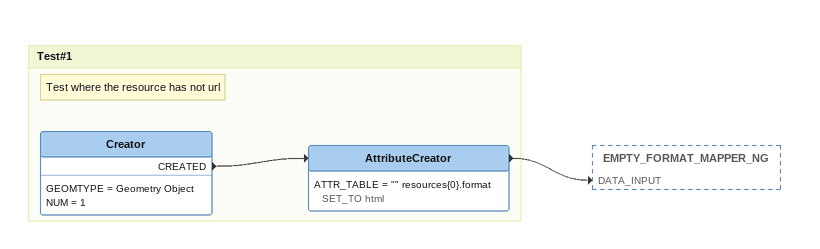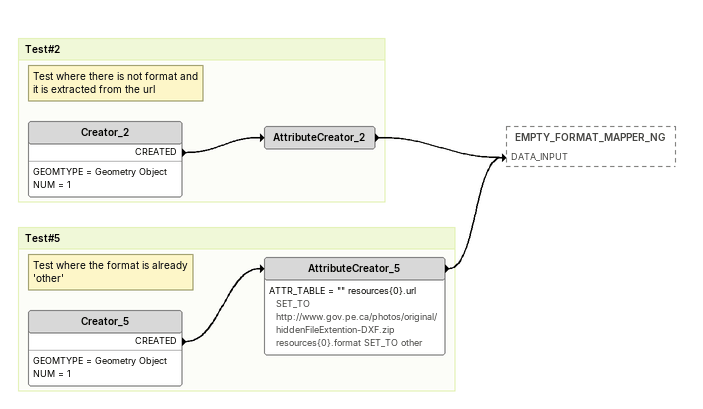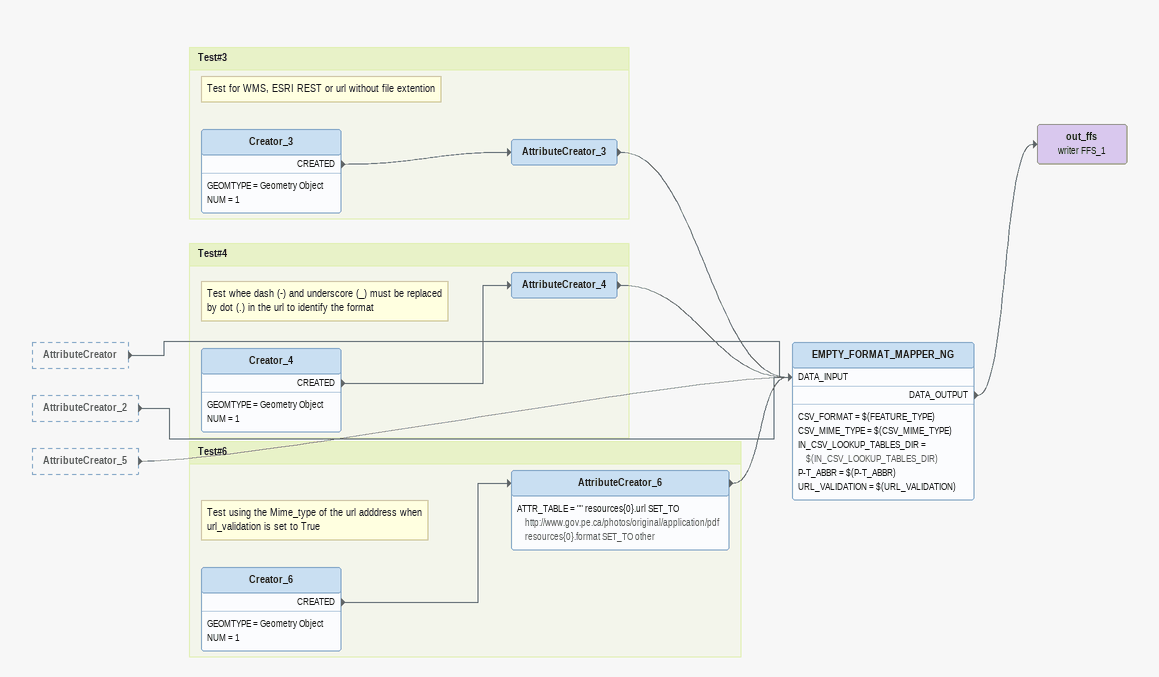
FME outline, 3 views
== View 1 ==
Bookmark: Test#1
Note: Test where the resource has not url
Creator
    GEOMTYPE = Geometry Object
    NUM = 1
    CREATED -> AttributeCreator
AttributeCreator
    ATTR_TABLE = "" resources{0}.format SET_TO html
    -> EMPTY_FORMAT_MAPPER_NG [DATA_INPUT]

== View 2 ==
Bookmark: Test#2
Note: Test where there is not format and it is extracted from the url
Creator_2
    GEOMTYPE = Geometry Object
    NUM = 1
    CREATED -> AttributeCreator_2
AttributeCreator_2
    -> EMPTY_FORMAT_MAPPER_NG [DATA_INPUT]

Bookmark: Test#5
Note: Test where the format is already 'other'
Creator_5
    GEOMTYPE = Geometry Object
    NUM = 1
    CREATED -> AttributeCreator_5
AttributeCreator_5
    ATTR_TABLE = "" resources{0}.url SET_TO http://www.gov.pe.ca/photos/original/hiddenFileExtention-DXF.zip  resources{0}.format SET_TO other
    -> EMPTY_FORMAT_MAPPER_NG [DATA_INPUT]

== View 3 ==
AttributeCreator [outside]
    -> EMPTY_FORMAT_MAPPER_NG [DATA_INPUT]
AttributeCreator_2 [outside]
    -> EMPTY_FORMAT_MAPPER_NG [DATA_INPUT]
AttributeCreator_5 [outside]
    -> EMPTY_FORMAT_MAPPER_NG [DATA_INPUT]
EMPTY_FORMAT_MAPPER_NG
    CSV_FORMAT = $(FEATURE_TYPE)
    CSV_MIME_TYPE = $(CSV_MIME_TYPE)
    IN_CSV_LOOKUP_TABLES_DIR = $(IN_CSV_LOOKUP_TABLES_DIR)
    P-T_ABBR = $(P-T_ABBR)
    URL_VALIDATION = $(URL_VALIDATION)
    DATA_OUTPUT -> out_ffs (writer FFS_1)
out_ffs (writer FFS_1)

Bookmark: Test#3
Note: Test for WMS, ESRI REST or url without file extention
Creator_3
    GEOMTYPE = Geometry Object
    NUM = 1
    CREATED -> AttributeCreator_3
AttributeCreator_3
    -> EMPTY_FORMAT_MAPPER_NG [DATA_INPUT]

Bookmark: Test#4
Note: Test whee dash (-) and underscore (_) must be replaced by dot (.) in the url to identify the format
Creator_4
    GEOMTYPE = Geometry Object
    NUM = 1
    CREATED -> AttributeCreator_4
AttributeCreator_4
    -> EMPTY_FORMAT_MAPPER_NG [DATA_INPUT]

Bookmark: Test#6
Note: Test using the Mime_type of the url adddress when url_validation is set to True
Creator_6
    GEOMTYPE = Geometry Object
    NUM = 1
    CREATED -> AttributeCreator_6
AttributeCreator_6
    ATTR_TABLE = "" resources{0}.url SET_TO http://www.gov.pe.ca/photos/original/application/pdf  resources{0}.format SET_TO other
    -> EMPTY_FORMAT_MAPPER_NG [DATA_INPUT]
